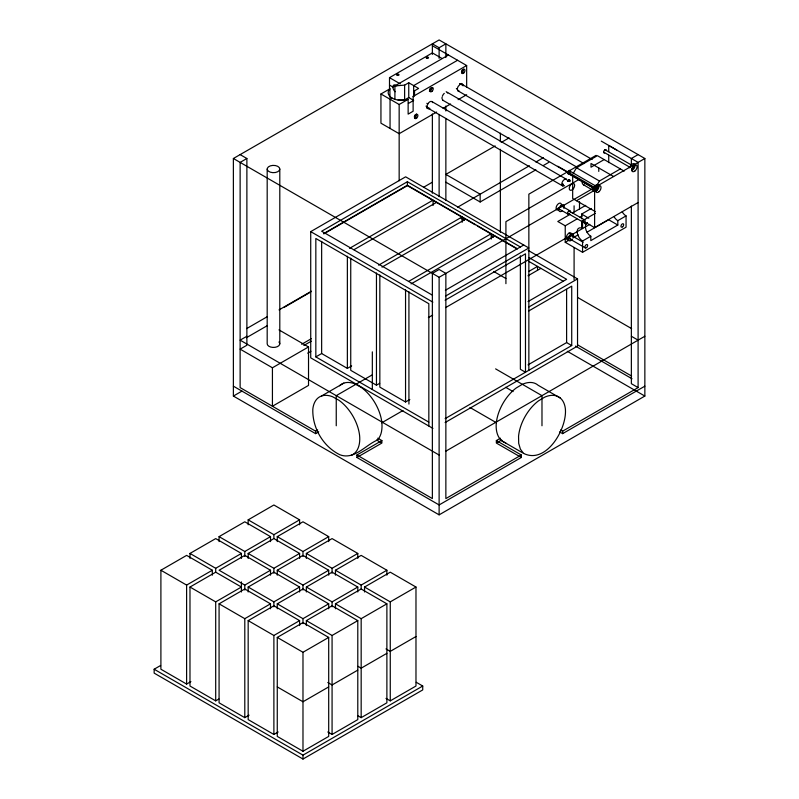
<?xml version="1.0" encoding="UTF-8"?>
<svg xmlns="http://www.w3.org/2000/svg" width="799" height="799" viewBox="0 0 799 799"><rect width="100%" height="100%" fill="white"/><g stroke="black" fill="none" stroke-linecap="round" stroke-linejoin="round"><path stroke-width="1.2" d="M390.052 128.439L390.052 99.236L392.069 98.067M394.906 99.495L394.906 85.912L404.624 85.133L408.748 82.756L418.596 88.449L414.481 90.826L414.431 94.612L413.123 96.439L413.123 111.241L408.139 114.127L408.139 99.316L399.16 104.499L399.16 180.764M466.656 87.431L466.656 65.528L432.369 45.733M429.572 89.098C429.592 91.166 432.049 87.78 430.222 88.14M573.223 173.423L576.488 167.76L597.412 155.675L624.179 171.126M597.262 184.789L599.44 181.013L620.364 168.929M429.882 108.384A4.055 2.347 -60 0 1 427.235 107.865A4.055 2.347 -60 0 1 427.855 103.9L428.454 103.031A4.055 2.347 -60 0 1 430.631 101.443L431.77 101.513L566.411 179.266M389.922 97.438L389.922 88.799L388.614 90.617A13.363 7.72 0 0 0 404.983 100.065L408.139 99.316M570.077 181.623L569.427 179.945L569.128 181.073M350.971 455.52C358.911 452.284 360.419 442.706 359.55 435.115A33.338 19.246 60 0 0 338.846 400.209L332.694 396.803A33.338 19.246 60 0 0 312.818 409.228C312.209 427.705 323.126 446.551 339.795 454.721C354.097 460.314 365.363 445.133 377.528 439.989C381.822 435.135 382.391 428.444 381.842 422.252A33.338 19.246 60 0 0 361.138 387.345L354.986 383.929A33.338 19.246 60 0 0 339.545 385.797M569.128 179.965L567.68 180.804L569.268 179.925M567.799 180.774L569.427 179.945M567.959 180.794L569.607 180.015M569.777 180.145L568.129 180.874M568.479 181.163L569.937 180.314M233.378 158.502L439.12 39.95L644.853 158.502L644.853 396.064L439.12 514.846L233.378 396.064L233.378 158.502L439.12 277.283L644.853 158.502M272.429 367.78L272.429 406.242L308.524 385.408L308.524 346.946L272.429 367.78L240.129 349.133L246.881 345.228L246.881 158.502L240.129 162.397L240.129 387.595L315.595 431.16L317.682 429.962M432.369 54.412L432.369 43.845L439.12 47.74L445.862 43.845L445.862 57.528M389.503 90.027L389.503 77.653L432.369 52.904L442.007 58.477M436.654 112.05L399.16 133.703L380.943 123.186L380.943 93.982L389.922 88.799M448.439 55.011L392.898 87.041L389.503 85.074M457.547 60.275L413.672 85.603L413.672 96.719M398.062 99.975L404.624 99.945L408.748 97.568L413.672 100.414L408.399 103.461M413.123 96.439L466.656 65.528M443.085 108.334L450.586 104.01M458.087 99.675L466.656 94.731M432.928 428.394L310.721 357.842L310.721 231.63L405.632 176.829L528.858 247.98L445.812 295.93M520.369 246.971L407.37 181.733L321.647 231.231L432.489 295.221M323.795 233.518L407.37 185.258L517.153 248.649M323.795 233.887L407.37 185.638L432.019 199.86M423.74 187.176L432.369 182.192M495.16 145.937L445.862 174.402L480.159 194.197L480.159 201.987L445.862 182.192M501.592 142.232L509.093 137.897M349.513 248.369L433.088 200.11L433.088 205.463M353.957 249.697L436.464 202.427M246.611 328.619L267.126 316.774M279.011 309.912L311.41 291.206M283.855 307.525L310.821 291.965M457.507 207.271L529.447 165.743M535.879 162.027L543.38 157.693M246.881 336.259L240.129 340.154L439.12 455.04M480.159 201.987L535.879 169.817M543.38 165.493L548.733 162.397M246.412 337.707L267.365 325.612M378.606 265.158L462.182 216.909L462.182 222.262M381.982 267.116L465.557 219.226L433.088 200.479M596.054 155.366L528.858 194.157L528.858 370.287M604.174 159.58L591.01 167.191L591.01 163.475L613.622 176.529M568.988 180.145L567.54 181.113M578.866 179.525L505.917 221.653L505.917 283.675M408.768 281.338L491.275 233.708L491.275 239.061M301.652 344.279L311.31 338.706M303.85 345.478L311.33 341.163M411.066 283.905L494.651 236.025M638.101 154.607L631.36 158.502L631.36 164.584M233.378 396.064L241.997 391.091M307.705 353.158L310.931 351.29M576.488 200.729L594.276 190.462M428.833 426.027L428.833 303.72L315.835 238.482L315.835 356.893L321.647 353.538L347.365 368.389L351.65 365.912M570.196 214.322L557.792 221.493L565.233 225.787L576.898 219.046M572.264 213.133L585.727 205.363M445.363 290.277L523.745 245.023M581.622 218.806L581.622 214.082L591.34 208.469M580.084 217.208L582.201 215.99M565.233 225.787L565.233 242.297L582.561 252.304L582.561 241.008A7.64 4.404 60 0 1 577.168 231.65A7.64 4.404 60 0 1 582.561 228.534L582.561 220.694L595.365 213.303M445.123 300.224L525.482 253.822L525.482 372.234L520.369 369.288L520.369 255.77M428.364 317.563L432.668 315.076M445.612 307.605L589.782 224.369M565.233 242.297L568.608 240.349M572.833 237.912L578.106 234.866M582.561 220.694L594.616 227.645L638.101 202.537M587.015 232.199L608.618 219.725L617.817 225.038L617.817 220.654A7.64 4.404 60 0 1 613.992 216.629M528.938 271.35L537.517 266.397L537.517 270.112M582.561 241.008L590.811 236.244A7.64 4.404 60 0 1 585.597 225.388M617.817 220.654L626.056 215.9A7.64 4.404 60 0 1 622.241 211.865M528.029 275.775L540.893 268.354M321.518 396.004L343.81 383.13M617.817 225.038L590.811 240.629L590.811 236.244M582.561 252.304L626.056 227.196L626.056 215.9M372.334 374.821L336.249 395.655L336.249 425.767M350.741 258.157L350.741 370.337L376.459 385.188L379.675 383.33M528.029 301.573L566.611 279.3L528.938 257.558M528.858 307.006L577.537 278.901L577.537 346.087L445.113 422.541M233.378 386.167L315.595 433.637L318.721 431.84M528.858 310.901L571.724 286.152L571.724 345.548L445.123 418.636M379.835 274.956L379.835 387.135L405.552 401.977L409.837 399.51M381.732 422.791L402.956 410.546M356.893 455.011L381.882 440.579L381.882 443.055L356.893 457.477L356.893 455.011L432.369 498.576L432.369 273.388L439.12 269.483L445.862 273.388L445.862 498.576L521.338 455.011L521.338 457.477L439.12 504.948L356.893 457.477M190.901 681.597L186.616 684.074L160.899 669.222L160.899 570.236L186.616 555.385L212.324 570.236L212.324 575.18M189.982 558.391L189.982 553.437L215.7 538.596L241.418 553.437L241.418 558.391M219.076 541.592L219.076 536.638L244.794 521.797L270.511 536.638L270.511 541.592M248.169 524.793L248.169 519.849L273.887 504.998L299.605 519.849L299.605 524.793M528.029 364.863L566.611 342.591L571.724 345.548M160.899 570.236L186.616 585.088L212.324 570.236M189.982 553.437L215.7 568.289L241.418 553.437M219.076 536.638L244.794 551.49L270.511 536.638M248.169 519.849L273.887 534.691L299.605 519.849M189.982 587.035L215.7 572.184L241.418 587.035L215.7 601.877L189.982 587.035L189.982 686.021L215.7 700.863L218.916 699.015M248.169 558.391L248.169 553.437L273.887 538.596L299.605 553.437L299.605 558.391M277.263 541.592L277.263 536.638L302.981 521.797L328.699 536.638L328.699 541.592M445.862 451.145L644.853 336.259M270.511 570.236L244.794 585.088L219.076 570.236L244.794 555.385L270.511 570.236L270.511 575.18M248.169 553.437L273.887 568.289L299.605 553.437M277.263 536.638L302.981 551.49L328.699 536.638M521.338 457.477L496.349 443.055L496.349 440.579L500.474 438.192M497.407 442.446L501.642 439.999M249.078 715.185L244.794 717.662L219.076 702.81L219.076 603.824L244.794 588.983L270.511 603.824L270.511 608.778M248.169 591.979L248.169 587.035L273.887 572.184L299.605 587.035L299.605 591.979M277.263 575.18L277.263 570.236L302.981 555.385L328.699 570.236L328.699 575.18M306.357 558.391L306.357 553.437L332.074 538.596L357.792 553.437L357.792 558.391M560.548 429.962L562.636 431.16L638.101 387.595L638.101 162.397L601.287 141.133M416.259 682.286L422.731 686.021L422.731 689.917L302.981 759.05L154.147 673.118L154.147 669.222L160.619 665.487M559.51 431.84L562.636 433.637L644.853 386.167M219.076 603.824L244.794 618.676L270.511 603.824M248.169 587.035L273.887 601.877L299.605 587.035M277.263 570.236L302.981 585.088L328.699 570.236M306.357 553.437L332.074 568.289L357.792 553.437M278.172 731.984L273.887 734.461L248.169 719.609L248.169 620.623L273.887 605.782L299.605 620.623L299.605 625.577M277.263 608.778L277.263 603.824L302.981 588.983L328.699 603.824L328.699 608.778M306.357 591.979L306.357 587.035L332.074 572.184L357.792 587.035L357.792 591.979M335.45 575.18L335.45 570.236L361.168 555.385L386.886 570.236L386.886 575.18M248.169 620.623L273.887 635.475L299.605 620.623M277.263 603.824L302.981 618.676L328.699 603.824M306.357 587.035L332.074 601.877L357.792 587.035M335.45 570.236L361.168 585.088L386.886 570.236M277.263 637.422L302.981 622.571L328.699 637.422L328.699 736.408L302.981 751.26L277.263 736.408L277.263 637.422L302.981 652.274L328.699 637.422M306.357 625.577L306.357 620.623L332.074 605.782L357.792 620.623L357.792 719.609L332.074 734.461L327.79 731.984M335.45 608.778L335.45 603.824L361.168 588.983L386.886 603.824L386.886 702.81L361.168 717.662L357.952 715.804M364.544 591.979L364.544 587.035L390.262 572.184L415.979 587.035L415.979 686.021L390.262 700.863L385.977 698.396M306.357 620.623L332.074 635.475L357.792 620.623M335.45 603.824L361.168 618.676L386.886 603.824M364.544 587.035L390.262 601.877L415.979 587.035M328.699 686.91L302.981 701.762L277.263 686.91M357.792 670.121L332.074 684.963L327.79 682.496M386.886 653.322L361.168 668.174L357.952 666.316M415.979 636.523L390.262 651.375L385.977 648.898M154.147 669.222L302.981 755.155L422.731 686.021M459.485 91.186A4.055 2.347 -60 0 1 458.197 91.066L457.358 89.208A4.055 2.347 -60 0 1 458.197 86.382L460.224 84.245L462.251 84.035A4.055 2.347 -60 0 1 463.1 85.892M415.041 114.856L415.45 115.765L414.281 116.434M431.79 101.523L431.909 101.553A4.055 2.347 -60 0 1 432.659 102.612M462.281 69.733L462.531 70.652L461.472 71.431M560.399 398.132L538.107 385.258A33.338 19.246 -60 0 0 522.306 384.339L516.144 388.034A33.338 19.246 -60 0 0 496.269 423.41C495.6 430.911 497.657 440.299 505.727 442.886M523.575 453.393C546.526 464.908 567.759 427.755 565.293 408.209A33.338 19.246 -60 0 0 544.588 397.203L538.436 400.898A33.338 19.246 -60 0 0 518.561 436.284L518.681 443.315L520.389 449.148L523.575 453.393L501.293 440.529M616.848 150.132L608.728 145.458L608.728 151.6M604.973 149.753L633.677 166.322M603.625 152.09L629.932 167.281M461.872 84.255L592.109 159.45M459.575 83.515L460.584 84.095M456.349 88.629L457.358 89.208M457.967 90.836L583.979 163.575M446.182 91.685L577.687 167.61M576.488 167.76L599.44 181.013M568.958 170.547L597.662 187.126M557.792 166.252L595.135 187.795M442.716 100.175L568.828 172.993M568.958 173.663L596.304 189.463M567.65 173.263L593.947 188.454M583.55 184.839L594.716 191.281M389.503 77.653L400.219 83.845M426.846 103.321L427.855 103.9M426.007 106.147L427.016 106.726M426.976 107.575L562.596 185.877M595.265 211.565L572.673 198.532L572.673 176.779M380.943 93.982L399.16 104.499M581.622 214.082L588.773 218.217M560.768 205.523L569.907 210.806M568.958 210.896L585.268 220.314M567.6 213.243L586.286 224.03M557.842 208.249L567.999 214.112M568.958 233.138L570.975 234.307M571.934 235.775L583.16 242.257M570.027 239.081L585.327 247.92M566.251 237.812L568.279 238.981M528.149 250.387L577.537 278.901M466.626 219.845L475.205 224.799M477.343 226.027L490.206 233.458M491.275 234.077L517.153 249.018M461.143 218.417L464.369 220.274M491.275 235.805L493.432 237.053M528.938 261.453L563.395 281.338M577.627 297.448L631.629 328.619M631.36 336.259L638.101 340.154M493.712 271.48L505.917 278.521M577.727 344.938L631.639 376.059M575.45 346.097L632.039 378.766M240.129 154.607L246.881 158.502M638.101 387.595L631.36 383.69L631.36 206.082M567.3 351.29L644.853 396.064M310.721 231.63L432.868 302.152M495.61 368.878L541.982 395.655L541.982 425.767M505.667 387.305L513.098 391.59M469.972 407.48L496.499 422.791M496.349 440.579L521.338 455.011M278.961 329.887L308.524 346.946M315.835 356.893L428.833 422.132M377.757 438.192L381.882 440.579M376.589 439.999L380.823 442.446M608.728 155.276L608.728 162.636M598.771 167.96L598.771 171.415M594.616 187.505L594.616 227.645M581.622 221.163L581.622 227.056M579.505 201.708L579.505 208.948M574.091 205.822L574.091 211.985M574.091 247.72L574.091 279.75M566.611 289.388L566.611 342.591M562.636 431.16L562.636 433.637M500.374 133.173L500.374 141.842M500.374 149.273L500.374 232.239M445.862 106.017L445.862 110.991M445.862 118.452L445.862 200.559M439.12 47.74L439.12 58.347M439.12 114.407L439.12 196.624M439.12 277.283L439.12 514.846M432.369 113.967L432.369 193.218M414.481 90.826L414.481 95.76M408.928 291.755L408.928 404.084M408.748 82.756L408.748 97.568M407.37 181.733L407.37 185.638M405.552 289.797L405.552 401.977M404.624 85.133L404.624 99.945M390.262 601.877L390.262 700.863M376.459 272.998L376.459 385.188M372.334 351.87L372.334 389.512M361.168 585.088L361.168 588.793M361.168 618.676L361.168 717.662M347.365 256.209L347.365 368.389M332.074 568.289L332.074 573.233M332.074 601.877L332.074 606.831M332.074 635.475L332.074 734.461M321.647 241.358L321.647 353.538M315.595 431.16L315.595 433.637M302.981 551.49L302.981 556.444M302.981 585.088L302.981 590.032M302.981 618.676L302.981 623.629M302.981 652.274L302.981 751.26M302.981 755.155L302.981 759.05M279.8 169.028A6.302 3.645 0 0 1 270.342 172.185A6.302 3.645 0 0 1 270.342 165.872A6.302 3.645 0 0 1 279.8 169.028L279.8 343.79M273.887 534.691L273.887 538.406M273.887 568.289L273.887 573.233M273.887 601.877L273.887 606.831M273.887 635.475L273.887 734.461M267.186 169.028L267.186 343.79A6.302 3.645 0 0 0 275.126 347.305A6.302 3.645 0 0 0 278.951 341.972M244.794 551.49L244.794 556.444M244.794 584.898L244.794 590.032M244.794 618.676L244.794 717.662M241.418 581.902L241.418 591.979M215.7 568.289L215.7 572.004M215.7 601.877L215.7 700.863M186.616 585.088L186.616 684.074M633.287 165.453A1.908 1.099 -60 0 1 633.397 167.43A1.908 1.099 -60 0 1 631.659 168.839M595.005 188.254A1.908 1.099 -60 0 1 596.773 186.167A1.908 1.099 -60 0 1 597.532 187.855A1.908 1.099 -60 0 1 595.635 189.643M629.722 167.8A3.815 2.207 -60 0 1 633.028 163.685A3.815 2.207 -60 0 1 634.935 166.402A3.815 2.207 -60 0 1 631.629 170.517M572.324 239.34A3.815 2.207 -60 0 1 568.319 239.5A3.815 2.207 -60 0 1 571.445 234.087A3.815 2.207 -60 0 1 573.312 237.633M570.975 238.981A1.908 1.099 -60 0 1 569.807 237.323A1.908 1.099 -60 0 1 572.144 235.975M568.259 239.67A3.815 2.207 -60 0 1 567.04 235.156A3.815 2.207 -60 0 1 571.565 233.947M569.297 213.762A1.908 1.099 -60 0 1 567.61 213.373A1.908 1.099 -60 0 1 569.068 210.836A1.908 1.099 -60 0 1 570.256 212.115M587.455 222.571A1.908 1.099 -60 0 1 585.467 224.179A1.908 1.099 -60 0 1 585.327 221.912M604.623 153.018A1.908 1.099 -60 0 1 603.644 151.81A1.908 1.099 -60 0 1 605.093 149.693A1.908 1.099 -60 0 1 606.321 150.532M570.126 172.214A1.908 1.099 -60 0 1 567.919 173.713A1.908 1.099 -60 0 1 568.489 170.906A1.908 1.099 -60 0 1 570.306 171.326M559.49 209.198A3.815 2.207 -60 0 1 556.094 208.149A3.815 2.207 -60 0 1 559.49 203.176A3.815 2.207 -60 0 1 561.128 206.801M558.791 208.149A1.908 1.099 -60 0 1 558.121 208.329M562.206 210.766A3.815 2.207 -60 0 1 558.811 209.718A3.815 2.207 -60 0 1 562.206 204.744A3.815 2.207 -60 0 1 563.854 208.369M584.638 185.178A7.451 4.295 -60 0 1 582.002 181.433M564.503 185.688A3.815 2.207 -60 0 1 561.817 184.389A3.815 2.207 -60 0 1 564.034 179.765A3.815 2.207 -60 0 1 567.11 180.254M395.145 91.725A4.295 2.477 60 0 1 392.998 86.192A4.295 2.477 60 0 1 396.723 85.853M447.2 92.594A4.295 2.477 -60 0 1 447.69 93.044M442.906 100.035A4.295 2.477 -60 0 1 442.426 99.585M442.127 98.916A4.295 2.477 -60 0 1 442.127 97.098M442.426 96.08A4.295 2.477 -60 0 1 444.274 93.373M461.243 83.456A4.055 2.347 -60 0 1 462.092 85.313M428.873 107.805A4.055 2.347 -60 0 1 426.846 108.005M416.329 113.897A2.387 1.378 -60 0 1 416.199 116.125A2.387 1.378 -60 0 1 414.431 117.843M431.85 87.471A2.387 1.378 -60 0 1 431.25 89.868A2.387 1.378 -60 0 1 429.373 91.096M463.58 69.153A2.387 1.378 -60 0 1 461.512 72.739M563.495 185.098C561.627 186.467 562.466 181.673 563.495 185.098M599.03 191.68A3.815 2.207 -60 0 0 600.239 185.768A3.815 2.207 -60 0 0 595.724 189.772A3.815 2.207 -60 0 0 599.03 191.68M622.661 226.766A1.908 1.099 -60 0 0 623.26 223.81A1.908 1.099 -60 0 0 621.003 225.817A1.908 1.099 -60 0 0 622.661 226.766M635.055 170.876A3.815 2.207 -60 0 0 636.264 164.964A3.815 2.207 -60 0 0 631.749 168.969A3.815 2.207 -60 0 0 635.055 170.876M597.003 190.512A3.815 2.207 -60 0 0 598.221 184.599A3.815 2.207 -60 0 0 593.697 188.604A3.815 2.207 -60 0 0 597.003 190.512M586.636 247.57A1.908 1.099 -60 0 0 587.245 244.614A1.908 1.099 -60 0 0 584.978 246.611A1.908 1.099 -60 0 0 586.636 247.57M572.643 189.473A3.815 2.207 -60 0 0 573.852 183.56A3.815 2.207 -60 0 0 569.337 187.565A3.815 2.207 -60 0 0 572.643 189.473M426.826 58.307A1.149 0.659 0 0 0 428.544 57.738A1.149 0.659 0 0 0 426.826 57.158A1.149 0.659 0 0 0 426.826 58.307M397.293 75.356A1.149 0.659 0 0 0 399.011 74.786A1.149 0.659 0 0 0 397.293 74.217A1.149 0.659 0 0 0 397.293 75.356M416.639 118.112A2.387 1.378 -60 0 0 417.398 114.417A2.387 1.378 -60 0 0 414.571 116.924A2.387 1.378 -60 0 0 416.639 118.112M431.989 91.316A2.387 1.378 -60 0 0 432.748 87.62A2.387 1.378 -60 0 0 429.922 90.127A2.387 1.378 -60 0 0 431.989 91.316M463.72 73.009A2.387 1.378 -60 0 0 464.479 69.303A2.387 1.378 -60 0 0 461.652 71.81A2.387 1.378 -60 0 0 463.72 73.009"/></g></svg>
